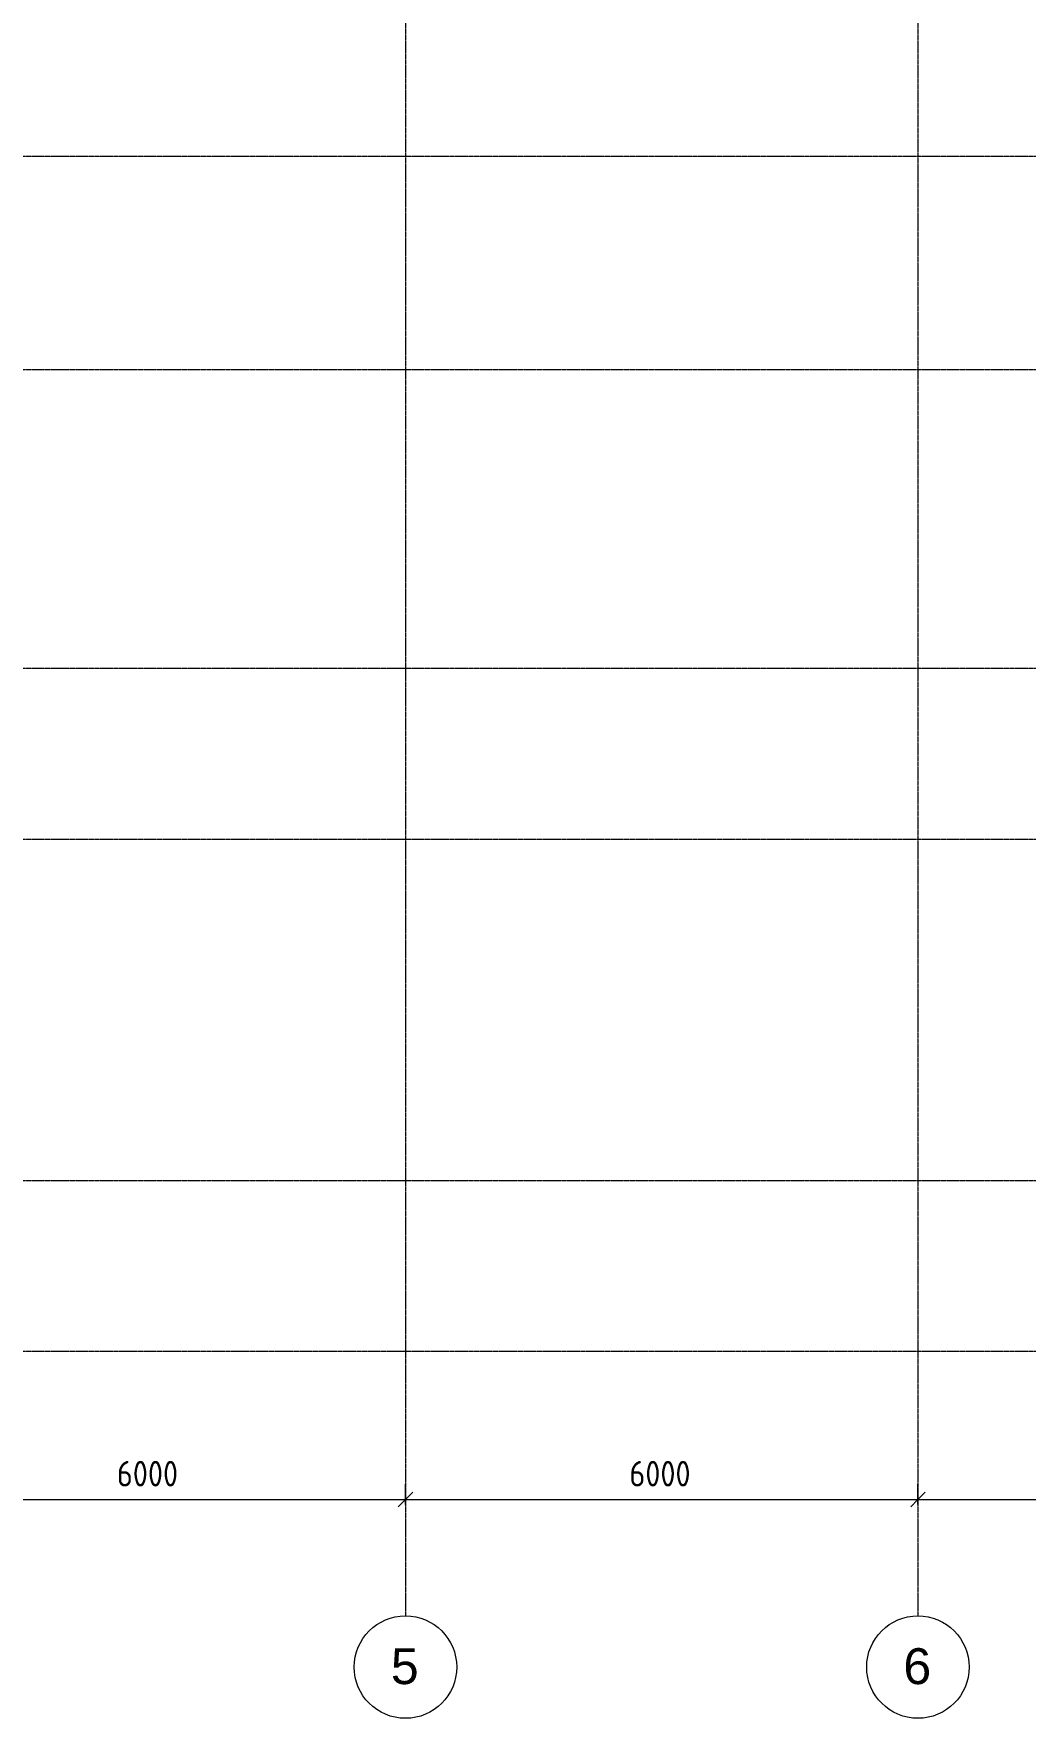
# Model space of a CAD drawing. Header units: millimetres. Extents: x -4730 to 98194, y -4296 to 93388.
# Drawn here: x 17148 to 28757, y -4296 to 15437 of the extents above; entities that cross this region are included whole.
import ezdxf

# ---------------------------------------------------------------- set-up
doc = ezdxf.new("R2010")
doc.units = ezdxf.units.MM
doc.linetypes.add('Линия сетки', pattern=[22.225, 12.7, -3.175, 3.175, -3.175])
for name, color, linetype, lineweight in [('Оси', 7, 'Continuous', 9), ('Размеры', 7, 'Continuous', 9), ('Размеры-120', 7, 'Continuous', 9)]:
    doc.layers.add(name, color=color, linetype=linetype, lineweight=lineweight)
doc.styles.add('Arial_1', font='arial.ttf', dxfattribs={"height": 420})
doc.styles.add('GOST Common_1', font='GOST_Common.ttf', dxfattribs={"width": 0.9, "height": 300})
doc.dimstyles.new('ADSK_Проверочный', dxfattribs={"dimscale": 304.8, "dimtxt": 301.714499, "dimasz": 0.556693, "dimexe": 0.590551, "dimexo": 0.590551, "dimgap": 0.19685, "dimtad": 1, "dimdec": 3, "dimrnd": 0.001, "dimdsep": 46, "dimtxsty": 'GOST Common_1', "dimblk1": 'OBLIQUE', "dimblk2": 'OBLIQUE', "dimsah": 1, "dimcen": 0.09, "dimazin": 0, "dimtfac": 1, "dimtdec": 4, "dimtix": 1, "dimtmove": 0, "dimatfit": 3, "dimfxl": 1, "dimtvp": 1, "dimtolj": 1, "dimtzin": 0, "dimarcsym": 2})

# ---------------------------------------------------------------- blocks, each defined once
blk = doc.blocks.new('Ось сетки - Заголовок сетки - Окружность 5 мм-1145995-3-й этаж')
at = {"layer": 'Оси'}
blk.add_circle((0, 0), 5, dxfattribs=at)
blk = doc.blocks.new('DIMBLOCK4-3-й этаж')
at = {"layer": 'Размеры-120'}
for p, q in [((15500, -1793), (15500, -1553)), ((21500, -1793), (21500, -1553)), ((15500, -1733), (15415, -1818)), ((15500, -1733), (15585, -1648)), ((15500, -1733), (21500, -1733)), ((15500, -1733), (15500, -1793)), ((21500, -1733), (21415, -1818)), ((21500, -1733), (21585, -1648)), ((21500, -1733), (21500, -1793))]:
    blk.add_line(p, q, dxfattribs=at)
at = {"layer": 'Размеры-120', "color": 0, "insert": (18122, -1281), "char_height": 300, "width": 908.21, "attachment_point": 1, "line_spacing_factor": 1.022761, "style": 'GOST Common_1'}
blk.add_mtext('6000', dxfattribs=at)
blk = doc.blocks.new('_Oblique')
at = {"color": 0, "linetype": 'ByBlock', "lineweight": -2}
blk.add_line((-0.5, -0.5), (0.5, 0.5), dxfattribs=at)
blk = doc.blocks.new('DIMBLOCK5-3-й этаж')
at = {"layer": 'Размеры-120'}
for p, q in [((21500, -1793), (21500, -1553)), ((27500, -1793), (27500, -1553)), ((21500, -1733), (21415, -1818)), ((21500, -1733), (21585, -1648)), ((21500, -1733), (27500, -1733)), ((21500, -1733), (21500, -1793)), ((27500, -1733), (27415, -1818)), ((27500, -1733), (27585, -1648)), ((27500, -1733), (27500, -1793))]:
    blk.add_line(p, q, dxfattribs=at)
at = {"layer": 'Размеры-120', "color": 0, "insert": (24122, -1281), "char_height": 300, "width": 908.21, "attachment_point": 1, "line_spacing_factor": 1.022761, "style": 'GOST Common_1'}
blk.add_mtext('6000', dxfattribs=at)
blk = doc.blocks.new('DIMBLOCK6-3-й этаж')
at = {"layer": 'Размеры-120'}
for p, q in [((27500, -1793), (27500, -1553)), ((33500, -1793), (33500, -1553)), ((27500, -1733), (27415, -1818)), ((27500, -1733), (27585, -1648)), ((27500, -1733), (33500, -1733)), ((27500, -1733), (27500, -1793)), ((33500, -1733), (33415, -1818)), ((33500, -1733), (33585, -1648)), ((33500, -1733), (33500, -1793))]:
    blk.add_line(p, q, dxfattribs=at)
at = {"layer": 'Размеры-120', "color": 0, "insert": (30122, -1281), "char_height": 300, "width": 908.21, "attachment_point": 1, "line_spacing_factor": 1.022761, "style": 'GOST Common_1'}
blk.add_mtext('6000', dxfattribs=at)

msp = doc.modelspace()

# ---------------------------------------------------------------- linework, layer by layer
at = {"layer": 'Оси', "linetype": 'Линия сетки'}
for p, q in [((21500, 93388.3703), (21500, -3096.3487)), ((27500, 93388.3703), (27500, -3096.3487)), ((98194.2682, 14000), (-3530.0173, 14000)), ((98194.2682, 11500), (-3530.0173, 11500)), ((98194.2682, 8000), (-3530.0173, 8000)), ((98194.2682, 6000), (-3530.0173, 6000)), ((98194.2682, 2000), (-3530.0173, 2000)), ((98194.2682, 0), (-3530.0173, 0))]:
    msp.add_line(p, q, dxfattribs=at)

# ---------------------------------------------------------------- block references
at = {"layer": 'Оси', "xscale": 120, "yscale": 120, "zscale": 120, "rotation": 180}
for p in [(21500, -3696.3487), (27500, -3696.3487)]:
    msp.add_blockref('Ось сетки - Заголовок сетки - Окружность 5 мм-1145995-3-й этаж', p, dxfattribs=at)

# ---------------------------------------------------------------- texts
at = {"layer": 'Оси', "char_height": 420, "width": 404.0505, "attachment_point": 1, "style": 'Arial_1'}
for s, insert in [('\\fArial|b0|i0|c204|p34|;5', (21329.1465, -3475.6658)), ('\\fArial|b0|i0|c204|p34|;6', (27329.1465, -3475.6658))]:
    msp.add_mtext(s, dxfattribs=dict(at, insert=insert))

# ---------------------------------------------------------------- dimensions: what is measured, and where the dimension line sits
at = {"layer": 'Размеры'}
for base, p1, p2, picture, middle in [((21500, -1733.0054), (15500, -1613.0235), (21500, -1613.0235), 'DIMBLOCK4-3-й этаж', (18500, -1523.0054)), ((27500, -1733.0054), (21500, -1613.0235), (27500, -1613.0235), 'DIMBLOCK5-3-й этаж', (24500, -1523.0054)), ((33500, -1733.0054), (27500, -1613.0235), (33500, -1613.0235), 'DIMBLOCK6-3-й этаж', (30500, -1523.0054))]:
    dim = msp.add_linear_dim(base=base, p1=p1, p2=p2, dimstyle='ADSK_Проверочный', override={"dimpost": '<>', "dimfxl": 6000}, dxfattribs=at)
    dim.commit()
    dim.dimension.update_dxf_attribs({"geometry": picture, "text_midpoint": middle})

doc.saveas('drawing.dxf')
